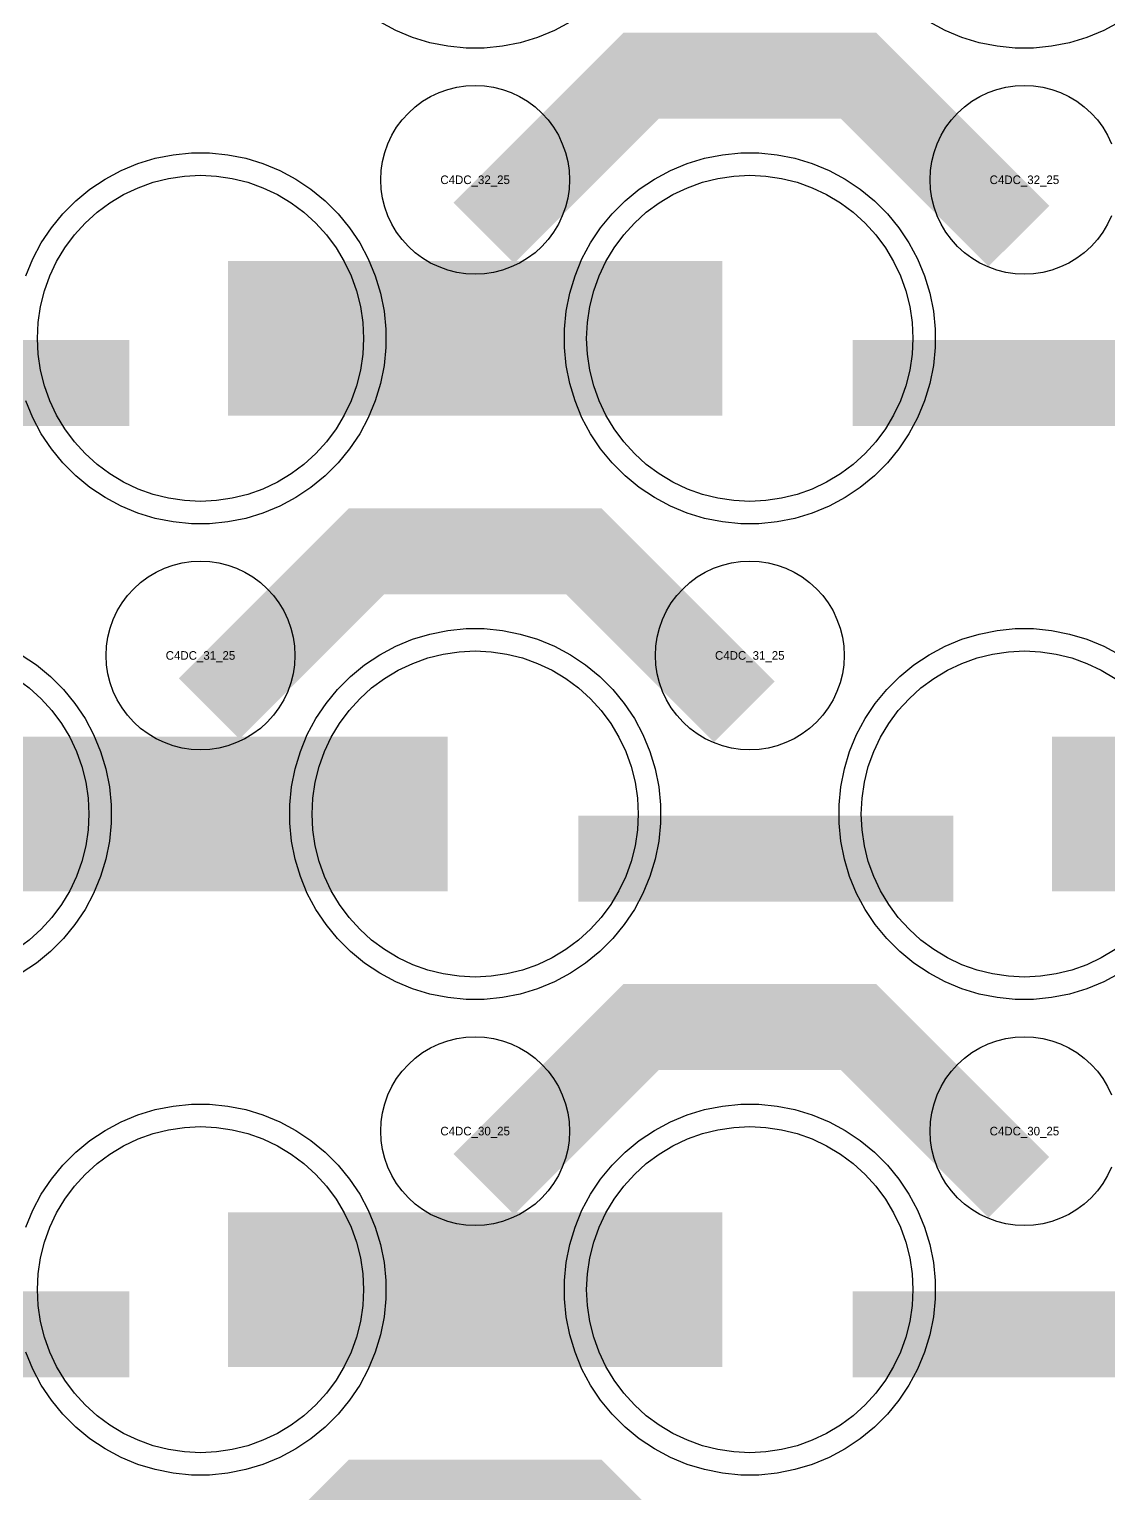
# Model space of a CAD drawing. Extents: x -11880 to 11880, y -14992 to 14992.
# Drawn here: x -4049.9 to -3735.4, y -10742.1 to -10315.5 of the extents above; entities that cross this region are included whole.
import ezdxf
from ezdxf.enums import TextEntityAlignment as Align

# ---------------------------------------------------------------- set-up
doc = ezdxf.new("R2010")
doc.units = 0
doc.header["$MEASUREMENT"] = 0
for name, color, linetype in [('GDS_775_DT_237', 138, 'CONTINUOUS'), ('RDL1_FS', 34, 'CONTINUOUS'), ('RDL_BS', 160, 'CONTINUOUS')]:
    doc.layers.add(name, color=color, linetype=linetype)

msp = doc.modelspace()

# ---------------------------------------------------------------- linework, layer by layer
at = {"layer": 'RDL1_FS', "color": 240, "true_color": 0xed1f24}
for points in [[(-4000, -10453.024), (-4004.657, -10452.795), (-4009.268, -10452.111), (-4013.791, -10450.979), (-4018.181, -10449.407), (-4022.395, -10447.415), (-4026.395, -10445.017), (-4030.14, -10442.239), (-4033.594, -10439.109), (-4036.724, -10435.655), (-4039.502, -10431.91), (-4041.9, -10427.91), (-4043.892, -10423.696), (-4045.464, -10419.306), (-4046.596, -10414.783), (-4047.28, -10410.172), (-4047.509, -10405.515), (-4047.28, -10400.858), (-4046.596, -10396.247), (-4045.464, -10391.724), (-4043.892, -10387.334), (-4041.9, -10383.12), (-4039.502, -10379.12), (-4036.724, -10375.375), (-4033.594, -10371.921), (-4030.14, -10368.791), (-4026.395, -10366.013), (-4022.395, -10363.615), (-4018.181, -10361.623), (-4013.791, -10360.051), (-4009.268, -10358.919), (-4004.657, -10358.235), (-4000, -10358.006), (-3995.343, -10358.235), (-3990.732, -10358.919), (-3986.209, -10360.051), (-3981.819, -10361.623), (-3977.605, -10363.615), (-3973.605, -10366.013), (-3969.86, -10368.791), (-3966.406, -10371.921), (-3963.276, -10375.375), (-3960.498, -10379.12), (-3958.1, -10383.12), (-3956.108, -10387.334), (-3954.536, -10391.724), (-3953.404, -10396.247), (-3952.72, -10400.858), (-3952.491, -10405.515), (-3952.72, -10410.172), (-3953.404, -10414.783), (-3954.536, -10419.306), (-3956.108, -10423.696), (-3958.1, -10427.91), (-3960.498, -10431.91), (-3963.276, -10435.655), (-3966.406, -10439.109), (-3969.86, -10442.239), (-3973.605, -10445.017), (-3977.605, -10447.415), (-3981.819, -10449.407), (-3986.209, -10450.979), (-3990.732, -10452.111), (-3995.343, -10452.795)], [(-3840, -10453.024), (-3844.657, -10452.795), (-3849.268, -10452.111), (-3853.791, -10450.979), (-3858.181, -10449.407), (-3862.395, -10447.415), (-3866.395, -10445.017), (-3870.14, -10442.239), (-3873.594, -10439.109), (-3876.724, -10435.655), (-3879.502, -10431.91), (-3881.9, -10427.91), (-3883.892, -10423.696), (-3885.464, -10419.306), (-3886.596, -10414.783), (-3887.28, -10410.172), (-3887.509, -10405.515), (-3887.28, -10400.858), (-3886.596, -10396.247), (-3885.464, -10391.724), (-3883.892, -10387.334), (-3881.9, -10383.12), (-3879.502, -10379.12), (-3876.724, -10375.375), (-3873.594, -10371.921), (-3870.14, -10368.791), (-3866.395, -10366.013), (-3862.395, -10363.615), (-3858.181, -10361.623), (-3853.791, -10360.051), (-3849.268, -10358.919), (-3844.657, -10358.235), (-3840, -10358.006), (-3835.343, -10358.235), (-3830.732, -10358.919), (-3826.209, -10360.051), (-3821.819, -10361.623), (-3817.605, -10363.615), (-3813.605, -10366.013), (-3809.86, -10368.791), (-3806.406, -10371.921), (-3803.276, -10375.375), (-3800.498, -10379.12), (-3798.1, -10383.12), (-3796.108, -10387.334), (-3794.536, -10391.724), (-3793.404, -10396.247), (-3792.72, -10400.858), (-3792.491, -10405.515), (-3792.72, -10410.172), (-3793.404, -10414.783), (-3794.536, -10419.306), (-3796.108, -10423.696), (-3798.1, -10427.91), (-3800.498, -10431.91), (-3803.276, -10435.655), (-3806.406, -10439.109), (-3809.86, -10442.239), (-3813.605, -10445.017), (-3817.605, -10447.415), (-3821.819, -10449.407), (-3826.209, -10450.979), (-3830.732, -10452.111), (-3835.343, -10452.795)], [(-3920, -10591.589), (-3924.657, -10591.36), (-3929.268, -10590.676), (-3933.791, -10589.544), (-3938.181, -10587.972), (-3942.395, -10585.98), (-3946.395, -10583.582), (-3950.14, -10580.804), (-3953.594, -10577.674), (-3956.724, -10574.22), (-3959.502, -10570.475), (-3961.9, -10566.475), (-3963.892, -10562.261), (-3965.464, -10557.871), (-3966.596, -10553.348), (-3967.28, -10548.737), (-3967.509, -10544.08), (-3967.28, -10539.423), (-3966.596, -10534.812), (-3965.464, -10530.289), (-3963.892, -10525.899), (-3961.9, -10521.685), (-3959.502, -10517.685), (-3956.724, -10513.94), (-3953.594, -10510.486), (-3950.14, -10507.356), (-3946.395, -10504.578), (-3942.395, -10502.18), (-3938.181, -10500.188), (-3933.791, -10498.616), (-3929.268, -10497.484), (-3924.657, -10496.8), (-3920, -10496.571), (-3915.343, -10496.8), (-3910.732, -10497.484), (-3906.209, -10498.616), (-3901.819, -10500.188), (-3897.605, -10502.18), (-3893.605, -10504.578), (-3889.86, -10507.356), (-3886.406, -10510.486), (-3883.276, -10513.94), (-3880.498, -10517.685), (-3878.1, -10521.685), (-3876.108, -10525.899), (-3874.536, -10530.289), (-3873.404, -10534.812), (-3872.72, -10539.423), (-3872.491, -10544.08), (-3872.72, -10548.737), (-3873.404, -10553.348), (-3874.536, -10557.871), (-3876.108, -10562.261), (-3878.1, -10566.475), (-3880.498, -10570.475), (-3883.276, -10574.22), (-3886.406, -10577.674), (-3889.86, -10580.804), (-3893.605, -10583.582), (-3897.605, -10585.98), (-3901.819, -10587.972), (-3906.209, -10589.544), (-3910.732, -10590.676), (-3915.343, -10591.36)]]:
    msp.add_lwpolyline(points, close=True, dxfattribs=at)
for points in [[(-3991.998, -10405.515, 45, 45, 0), (-3919.998, -10405.515, 45, 45, 0)], [(-3919.998, -10405.515, 45, 45, 0), (-3847.998, -10405.515, 45, 45, 0)], [(-4071.998, -10544.08, 45, 45, 0), (-3999.998, -10544.08, 45, 45, 0)], [(-3999.998, -10544.08, 45, 45, 0), (-3927.998, -10544.08, 45, 45, 0)], [(-3751.998, -10544.08, 45, 45, 0), (-3679.998, -10544.08, 45, 45, 0)]]:
    msp.add_lwpolyline(points, format="xyseb", dxfattribs=at)
for points in [[(-3733.605, -10583.582), (-3737.605, -10585.98), (-3741.819, -10587.972), (-3746.209, -10589.544), (-3750.732, -10590.676), (-3755.343, -10591.36), (-3760, -10591.589), (-3764.657, -10591.36), (-3769.268, -10590.676), (-3773.791, -10589.544), (-3778.181, -10587.972), (-3782.395, -10585.98), (-3786.395, -10583.582), (-3790.14, -10580.804), (-3793.594, -10577.674), (-3796.724, -10574.22), (-3799.502, -10570.475), (-3801.9, -10566.475), (-3803.892, -10562.261), (-3805.464, -10557.871), (-3806.596, -10553.348), (-3807.28, -10548.737), (-3807.509, -10544.08), (-3807.28, -10539.423), (-3806.596, -10534.812), (-3805.464, -10530.289), (-3803.892, -10525.899), (-3801.9, -10521.685), (-3799.502, -10517.685), (-3796.724, -10513.94), (-3793.594, -10510.486), (-3790.14, -10507.356), (-3786.395, -10504.578), (-3782.395, -10502.18), (-3778.181, -10500.188), (-3773.791, -10498.616), (-3769.268, -10497.484), (-3764.657, -10496.8), (-3760, -10496.571), (-3755.343, -10496.8), (-3750.732, -10497.484), (-3746.209, -10498.616), (-3741.819, -10500.188), (-3737.605, -10502.18), (-3733.605, -10504.578)], [(-4053.605, -10504.578), (-4049.86, -10507.356), (-4046.406, -10510.486), (-4043.276, -10513.94), (-4040.498, -10517.685), (-4038.1, -10521.685), (-4036.108, -10525.899), (-4034.536, -10530.289), (-4033.404, -10534.812), (-4032.72, -10539.423), (-4032.491, -10544.08), (-4032.72, -10548.737), (-4033.404, -10553.348), (-4034.536, -10557.871), (-4036.108, -10562.261), (-4038.1, -10566.475), (-4040.498, -10570.475), (-4043.276, -10574.22), (-4046.406, -10577.674), (-4049.86, -10580.804), (-4053.605, -10583.582)]]:
    msp.add_lwpolyline(points, dxfattribs=at)
at = {"layer": 'RDL1_FS'}
for points in [[(-4000, -10730.149), (-4004.657, -10729.92), (-4009.268, -10729.236), (-4013.791, -10728.104), (-4018.181, -10726.532), (-4022.395, -10724.54), (-4026.395, -10722.142), (-4030.14, -10719.364), (-4033.594, -10716.234), (-4036.724, -10712.78), (-4039.502, -10709.035), (-4041.9, -10705.035), (-4043.892, -10700.821), (-4045.464, -10696.431), (-4046.596, -10691.908), (-4047.28, -10687.297), (-4047.509, -10682.64), (-4047.28, -10677.983), (-4046.596, -10673.372), (-4045.464, -10668.849), (-4043.892, -10664.459), (-4041.9, -10660.245), (-4039.502, -10656.245), (-4036.724, -10652.5), (-4033.594, -10649.046), (-4030.14, -10645.916), (-4026.395, -10643.138), (-4022.395, -10640.74), (-4018.181, -10638.748), (-4013.791, -10637.176), (-4009.268, -10636.044), (-4004.657, -10635.36), (-4000, -10635.131), (-3995.343, -10635.36), (-3990.732, -10636.044), (-3986.209, -10637.176), (-3981.819, -10638.748), (-3977.605, -10640.74), (-3973.605, -10643.138), (-3969.86, -10645.916), (-3966.406, -10649.046), (-3963.276, -10652.5), (-3960.498, -10656.245), (-3958.1, -10660.245), (-3956.108, -10664.459), (-3954.536, -10668.849), (-3953.404, -10673.372), (-3952.72, -10677.983), (-3952.491, -10682.64), (-3952.72, -10687.297), (-3953.404, -10691.908), (-3954.536, -10696.431), (-3956.108, -10700.821), (-3958.1, -10705.035), (-3960.498, -10709.035), (-3963.276, -10712.78), (-3966.406, -10716.234), (-3969.86, -10719.364), (-3973.605, -10722.142), (-3977.605, -10724.54), (-3981.819, -10726.532), (-3986.209, -10728.104), (-3990.732, -10729.236), (-3995.343, -10729.92)], [(-3840, -10730.149), (-3844.657, -10729.92), (-3849.268, -10729.236), (-3853.791, -10728.104), (-3858.181, -10726.532), (-3862.395, -10724.54), (-3866.395, -10722.142), (-3870.14, -10719.364), (-3873.594, -10716.234), (-3876.724, -10712.78), (-3879.502, -10709.035), (-3881.9, -10705.035), (-3883.892, -10700.821), (-3885.464, -10696.431), (-3886.596, -10691.908), (-3887.28, -10687.297), (-3887.509, -10682.64), (-3887.28, -10677.983), (-3886.596, -10673.372), (-3885.464, -10668.849), (-3883.892, -10664.459), (-3881.9, -10660.245), (-3879.502, -10656.245), (-3876.724, -10652.5), (-3873.594, -10649.046), (-3870.14, -10645.916), (-3866.395, -10643.138), (-3862.395, -10640.74), (-3858.181, -10638.748), (-3853.791, -10637.176), (-3849.268, -10636.044), (-3844.657, -10635.36), (-3840, -10635.131), (-3835.343, -10635.36), (-3830.732, -10636.044), (-3826.209, -10637.176), (-3821.819, -10638.748), (-3817.605, -10640.74), (-3813.605, -10643.138), (-3809.86, -10645.916), (-3806.406, -10649.046), (-3803.276, -10652.5), (-3800.498, -10656.245), (-3798.1, -10660.245), (-3796.108, -10664.459), (-3794.536, -10668.849), (-3793.404, -10673.372), (-3792.72, -10677.983), (-3792.491, -10682.64), (-3792.72, -10687.297), (-3793.404, -10691.908), (-3794.536, -10696.431), (-3796.108, -10700.821), (-3798.1, -10705.035), (-3800.498, -10709.035), (-3803.276, -10712.78), (-3806.406, -10716.234), (-3809.86, -10719.364), (-3813.605, -10722.142), (-3817.605, -10724.54), (-3821.819, -10726.532), (-3826.209, -10728.104), (-3830.732, -10729.236), (-3835.343, -10729.92)]]:
    msp.add_lwpolyline(points, close=True, dxfattribs=at)
for points in [[(-3991.998, -10682.64, 45, 45, 0), (-3919.998, -10682.64, 45, 45, 0)], [(-3919.998, -10682.64, 45, 45, 0), (-3847.998, -10682.64, 45, 45, 0)]]:
    msp.add_lwpolyline(points, format="xyseb", dxfattribs=at)
at = {"layer": 'RDL_BS'}
for points in [[(-3892.223, -10313.333), (-3896.885, -10315.825), (-3901.795, -10317.856), (-3906.835, -10319.387), (-3912.062, -10320.433), (-3917.356, -10320.95), (-3922.644, -10320.95), (-3927.938, -10320.433), (-3933.165, -10319.387), (-3938.205, -10317.856), (-3943.115, -10315.825), (-3947.777, -10313.333)], [(-3732.223, -10313.333), (-3736.885, -10315.825), (-3741.795, -10317.856), (-3746.835, -10319.387), (-3752.062, -10320.433), (-3757.356, -10320.95), (-3762.644, -10320.95), (-3767.938, -10320.433), (-3773.165, -10319.387), (-3778.205, -10317.856), (-3783.115, -10315.825), (-3787.777, -10313.333)], [(-3734.598, -10369.846), (-3735.75, -10372.283), (-3737.143, -10374.607), (-3738.746, -10376.77), (-3740.558, -10378.769), (-3742.557, -10380.581), (-3744.72, -10382.184), (-3747.044, -10383.577), (-3749.481, -10384.729), (-3752.016, -10385.636), (-3754.635, -10386.293), (-3757.307, -10386.689), (-3760, -10386.821), (-3762.693, -10386.689), (-3765.365, -10386.293), (-3767.984, -10385.636), (-3770.519, -10384.729), (-3772.956, -10383.577), (-3775.28, -10382.184), (-3777.443, -10380.581), (-3779.442, -10378.769), (-3781.254, -10376.77), (-3782.857, -10374.607), (-3784.25, -10372.283), (-3785.402, -10369.846), (-3786.309, -10367.311), (-3786.966, -10364.692), (-3787.362, -10362.02), (-3787.494, -10359.327), (-3787.362, -10356.634), (-3786.966, -10353.962), (-3786.309, -10351.343), (-3785.402, -10348.808), (-3784.25, -10346.371), (-3782.857, -10344.047), (-3781.254, -10341.884), (-3779.442, -10339.885), (-3777.443, -10338.073), (-3775.28, -10336.47), (-3772.956, -10335.077), (-3770.519, -10333.925), (-3767.984, -10333.018), (-3765.365, -10332.361), (-3762.693, -10331.965), (-3760, -10331.833), (-3757.307, -10331.965), (-3754.635, -10332.361), (-3752.016, -10333.018), (-3749.481, -10333.925), (-3747.044, -10335.077), (-3744.72, -10336.47), (-3742.557, -10338.073), (-3740.558, -10339.885), (-3738.746, -10341.884), (-3737.143, -10344.047), (-3735.75, -10346.371), (-3734.598, -10348.808)], [(-3734.598, -10646.971), (-3735.75, -10649.408), (-3737.143, -10651.732), (-3738.746, -10653.895), (-3740.558, -10655.894), (-3742.557, -10657.706), (-3744.72, -10659.309), (-3747.044, -10660.702), (-3749.481, -10661.854), (-3752.016, -10662.761), (-3754.635, -10663.418), (-3757.307, -10663.814), (-3760, -10663.946), (-3762.693, -10663.814), (-3765.365, -10663.418), (-3767.984, -10662.761), (-3770.519, -10661.854), (-3772.956, -10660.702), (-3775.28, -10659.309), (-3777.443, -10657.706), (-3779.442, -10655.894), (-3781.254, -10653.895), (-3782.857, -10651.732), (-3784.25, -10649.408), (-3785.402, -10646.971), (-3786.309, -10644.436), (-3786.966, -10641.817), (-3787.362, -10639.145), (-3787.494, -10636.452), (-3787.362, -10633.759), (-3786.966, -10631.087), (-3786.309, -10628.468), (-3785.402, -10625.933), (-3784.25, -10623.496), (-3782.857, -10621.172), (-3781.254, -10619.009), (-3779.442, -10617.01), (-3777.443, -10615.198), (-3775.28, -10613.595), (-3772.956, -10612.202), (-3770.519, -10611.05), (-3767.984, -10610.143), (-3765.365, -10609.486), (-3762.693, -10609.09), (-3760, -10608.958), (-3757.307, -10609.09), (-3754.635, -10609.486), (-3752.016, -10610.143), (-3749.481, -10611.05), (-3747.044, -10612.202), (-3744.72, -10613.595), (-3742.557, -10615.198), (-3740.558, -10617.01), (-3738.746, -10619.009), (-3737.143, -10621.172), (-3735.75, -10623.496), (-3734.598, -10625.933)], [(-4050.906, -10664.435), (-4048.875, -10659.525), (-4046.383, -10654.863), (-4043.436, -10650.449), (-4040.074, -10646.348), (-4036.292, -10642.566), (-4032.191, -10639.204), (-4027.777, -10636.257), (-4023.115, -10633.765), (-4018.205, -10631.734), (-4013.165, -10630.203), (-4007.938, -10629.157), (-4002.644, -10628.64), (-3997.356, -10628.64), (-3992.062, -10629.157), (-3986.835, -10630.203), (-3981.795, -10631.734), (-3976.885, -10633.765), (-3972.223, -10636.257), (-3967.809, -10639.204), (-3963.708, -10642.566), (-3959.926, -10646.348), (-3956.564, -10650.449), (-3953.617, -10654.863), (-3951.125, -10659.525), (-3949.094, -10664.435), (-3947.563, -10669.475), (-3946.517, -10674.702), (-3946, -10679.996), (-3946, -10685.284), (-3946.517, -10690.578), (-3947.563, -10695.805), (-3949.094, -10700.845), (-3951.125, -10705.755), (-3953.617, -10710.417), (-3956.564, -10714.831), (-3959.926, -10718.932), (-3963.708, -10722.714), (-3967.809, -10726.076), (-3972.223, -10729.023), (-3976.885, -10731.515), (-3981.795, -10733.546), (-3986.835, -10735.077), (-3992.062, -10736.123), (-3997.356, -10736.64), (-4002.644, -10736.64), (-4007.938, -10736.123), (-4013.165, -10735.077), (-4018.205, -10733.546), (-4023.115, -10731.515), (-4027.777, -10729.023), (-4032.191, -10726.076), (-4036.292, -10722.714), (-4040.074, -10718.932), (-4043.436, -10714.831), (-4046.383, -10710.417), (-4048.875, -10705.755), (-4050.906, -10700.845)]]:
    msp.add_lwpolyline(points, dxfattribs=at)
for points in [[(-3917.438, -10374.829, 25, 25, 0), (-3871.623, -10329.014, 25, 25, 0), (-3838.07, -10329.014, 25, 25, 0)], [(-3761.599, -10375.728, 25, 25, 0), (-3808.313, -10329.014, 25, 25, 0), (-3838.071, -10329.014, 25, 25, 0)], [(-3997.438, -10513.394, 25, 25, 0), (-3951.623, -10467.579, 25, 25, 0), (-3918.07, -10467.579, 25, 25, 0)], [(-3841.599, -10514.293, 25, 25, 0), (-3888.313, -10467.579, 25, 25, 0), (-3918.071, -10467.579, 25, 25, 0)], [(-3917.438, -10651.954, 25, 25, 0), (-3871.623, -10606.139, 25, 25, 0), (-3838.07, -10606.139, 25, 25, 0)], [(-3761.599, -10652.853, 25, 25, 0), (-3808.313, -10606.139, 25, 25, 0), (-3838.071, -10606.139, 25, 25, 0)], [(-4129.984, -10695.653, 25, 25, 0), (-4020.719, -10695.653, 25, 25, 0)], [(-3809.984, -10695.653, 25, 25, 0), (-3700.719, -10695.653, 25, 25, 0)], [(-3997.438, -10790.519, 25, 25, 0), (-3951.623, -10744.704, 25, 25, 0), (-3918.07, -10744.704, 25, 25, 0)], [(-3841.599, -10791.418, 25, 25, 0), (-3888.313, -10744.704, 25, 25, 0), (-3918.071, -10744.704, 25, 25, 0)]]:
    msp.add_lwpolyline(points, format="xyseb", dxfattribs=at)
for points in [[(-3920, -10386.821), (-3922.693, -10386.689), (-3925.365, -10386.293), (-3927.984, -10385.636), (-3930.519, -10384.729), (-3932.956, -10383.577), (-3935.28, -10382.184), (-3937.443, -10380.581), (-3939.442, -10378.769), (-3941.254, -10376.77), (-3942.857, -10374.607), (-3944.25, -10372.283), (-3945.402, -10369.846), (-3946.309, -10367.311), (-3946.966, -10364.692), (-3947.362, -10362.02), (-3947.494, -10359.327), (-3947.362, -10356.634), (-3946.966, -10353.962), (-3946.309, -10351.343), (-3945.402, -10348.808), (-3944.25, -10346.371), (-3942.857, -10344.047), (-3941.254, -10341.884), (-3939.442, -10339.885), (-3937.443, -10338.073), (-3935.28, -10336.47), (-3932.956, -10335.077), (-3930.519, -10333.925), (-3927.984, -10333.018), (-3925.365, -10332.361), (-3922.693, -10331.965), (-3920, -10331.833), (-3917.307, -10331.965), (-3914.635, -10332.361), (-3912.016, -10333.018), (-3909.481, -10333.925), (-3907.044, -10335.077), (-3904.72, -10336.47), (-3902.557, -10338.073), (-3900.558, -10339.885), (-3898.746, -10341.884), (-3897.143, -10344.047), (-3895.75, -10346.371), (-3894.598, -10348.808), (-3893.691, -10351.343), (-3893.034, -10353.962), (-3892.638, -10356.634), (-3892.506, -10359.327), (-3892.638, -10362.02), (-3893.034, -10364.692), (-3893.691, -10367.311), (-3894.598, -10369.846), (-3895.75, -10372.283), (-3897.143, -10374.607), (-3898.746, -10376.77), (-3900.558, -10378.769), (-3902.557, -10380.581), (-3904.72, -10382.184), (-3907.044, -10383.577), (-3909.481, -10384.729), (-3912.016, -10385.636), (-3914.635, -10386.293), (-3917.307, -10386.689)], [(-4000, -10525.386), (-4002.693, -10525.254), (-4005.365, -10524.858), (-4007.984, -10524.201), (-4010.519, -10523.294), (-4012.956, -10522.142), (-4015.28, -10520.749), (-4017.443, -10519.146), (-4019.442, -10517.334), (-4021.254, -10515.335), (-4022.857, -10513.172), (-4024.25, -10510.848), (-4025.402, -10508.411), (-4026.309, -10505.876), (-4026.966, -10503.257), (-4027.362, -10500.585), (-4027.494, -10497.892), (-4027.362, -10495.199), (-4026.966, -10492.527), (-4026.309, -10489.908), (-4025.402, -10487.373), (-4024.25, -10484.936), (-4022.857, -10482.612), (-4021.254, -10480.449), (-4019.442, -10478.45), (-4017.443, -10476.638), (-4015.28, -10475.035), (-4012.956, -10473.642), (-4010.519, -10472.49), (-4007.984, -10471.583), (-4005.365, -10470.926), (-4002.693, -10470.53), (-4000, -10470.398), (-3997.307, -10470.53), (-3994.635, -10470.926), (-3992.016, -10471.583), (-3989.481, -10472.49), (-3987.044, -10473.642), (-3984.72, -10475.035), (-3982.557, -10476.638), (-3980.558, -10478.45), (-3978.746, -10480.449), (-3977.143, -10482.612), (-3975.75, -10484.936), (-3974.598, -10487.373), (-3973.691, -10489.908), (-3973.034, -10492.527), (-3972.638, -10495.199), (-3972.506, -10497.892), (-3972.638, -10500.585), (-3973.034, -10503.257), (-3973.691, -10505.876), (-3974.598, -10508.411), (-3975.75, -10510.848), (-3977.143, -10513.172), (-3978.746, -10515.335), (-3980.558, -10517.334), (-3982.557, -10519.146), (-3984.72, -10520.749), (-3987.044, -10522.142), (-3989.481, -10523.294), (-3992.016, -10524.201), (-3994.635, -10524.858), (-3997.307, -10525.254)], [(-3840, -10525.386), (-3842.693, -10525.254), (-3845.365, -10524.858), (-3847.984, -10524.201), (-3850.519, -10523.294), (-3852.956, -10522.142), (-3855.28, -10520.749), (-3857.443, -10519.146), (-3859.442, -10517.334), (-3861.254, -10515.335), (-3862.857, -10513.172), (-3864.25, -10510.848), (-3865.402, -10508.411), (-3866.309, -10505.876), (-3866.966, -10503.257), (-3867.362, -10500.585), (-3867.494, -10497.892), (-3867.362, -10495.199), (-3866.966, -10492.527), (-3866.309, -10489.908), (-3865.402, -10487.373), (-3864.25, -10484.936), (-3862.857, -10482.612), (-3861.254, -10480.449), (-3859.442, -10478.45), (-3857.443, -10476.638), (-3855.28, -10475.035), (-3852.956, -10473.642), (-3850.519, -10472.49), (-3847.984, -10471.583), (-3845.365, -10470.926), (-3842.693, -10470.53), (-3840, -10470.398), (-3837.307, -10470.53), (-3834.635, -10470.926), (-3832.016, -10471.583), (-3829.481, -10472.49), (-3827.044, -10473.642), (-3824.72, -10475.035), (-3822.557, -10476.638), (-3820.558, -10478.45), (-3818.746, -10480.449), (-3817.143, -10482.612), (-3815.75, -10484.936), (-3814.598, -10487.373), (-3813.691, -10489.908), (-3813.034, -10492.527), (-3812.638, -10495.199), (-3812.506, -10497.892), (-3812.638, -10500.585), (-3813.034, -10503.257), (-3813.691, -10505.876), (-3814.598, -10508.411), (-3815.75, -10510.848), (-3817.143, -10513.172), (-3818.746, -10515.335), (-3820.558, -10517.334), (-3822.557, -10519.146), (-3824.72, -10520.749), (-3827.044, -10522.142), (-3829.481, -10523.294), (-3832.016, -10524.201), (-3834.635, -10524.858), (-3837.307, -10525.254)], [(-3920, -10663.946), (-3922.693, -10663.814), (-3925.365, -10663.418), (-3927.984, -10662.761), (-3930.519, -10661.854), (-3932.956, -10660.702), (-3935.28, -10659.309), (-3937.443, -10657.706), (-3939.442, -10655.894), (-3941.254, -10653.895), (-3942.857, -10651.732), (-3944.25, -10649.408), (-3945.402, -10646.971), (-3946.309, -10644.436), (-3946.966, -10641.817), (-3947.362, -10639.145), (-3947.494, -10636.452), (-3947.362, -10633.759), (-3946.966, -10631.087), (-3946.309, -10628.468), (-3945.402, -10625.933), (-3944.25, -10623.496), (-3942.857, -10621.172), (-3941.254, -10619.009), (-3939.442, -10617.01), (-3937.443, -10615.198), (-3935.28, -10613.595), (-3932.956, -10612.202), (-3930.519, -10611.05), (-3927.984, -10610.143), (-3925.365, -10609.486), (-3922.693, -10609.09), (-3920, -10608.958), (-3917.307, -10609.09), (-3914.635, -10609.486), (-3912.016, -10610.143), (-3909.481, -10611.05), (-3907.044, -10612.202), (-3904.72, -10613.595), (-3902.557, -10615.198), (-3900.558, -10617.01), (-3898.746, -10619.009), (-3897.143, -10621.172), (-3895.75, -10623.496), (-3894.598, -10625.933), (-3893.691, -10628.468), (-3893.034, -10631.087), (-3892.638, -10633.759), (-3892.506, -10636.452), (-3892.638, -10639.145), (-3893.034, -10641.817), (-3893.691, -10644.436), (-3894.598, -10646.971), (-3895.75, -10649.408), (-3897.143, -10651.732), (-3898.746, -10653.895), (-3900.558, -10655.894), (-3902.557, -10657.706), (-3904.72, -10659.309), (-3907.044, -10660.702), (-3909.481, -10661.854), (-3912.016, -10662.761), (-3914.635, -10663.418), (-3917.307, -10663.814)], [(-3842.644, -10736.64), (-3847.938, -10736.123), (-3853.165, -10735.077), (-3858.205, -10733.546), (-3863.115, -10731.515), (-3867.777, -10729.023), (-3872.191, -10726.076), (-3876.292, -10722.714), (-3880.074, -10718.932), (-3883.436, -10714.831), (-3886.383, -10710.417), (-3888.875, -10705.755), (-3890.906, -10700.845), (-3892.437, -10695.805), (-3893.483, -10690.578), (-3894, -10685.284), (-3894, -10679.996), (-3893.483, -10674.702), (-3892.437, -10669.475), (-3890.906, -10664.435), (-3888.875, -10659.525), (-3886.383, -10654.863), (-3883.436, -10650.449), (-3880.074, -10646.348), (-3876.292, -10642.566), (-3872.191, -10639.204), (-3867.777, -10636.257), (-3863.115, -10633.765), (-3858.205, -10631.734), (-3853.165, -10630.203), (-3847.938, -10629.157), (-3842.644, -10628.64), (-3837.356, -10628.64), (-3832.062, -10629.157), (-3826.835, -10630.203), (-3821.795, -10631.734), (-3816.885, -10633.765), (-3812.223, -10636.257), (-3807.809, -10639.204), (-3803.708, -10642.566), (-3799.926, -10646.348), (-3796.564, -10650.449), (-3793.617, -10654.863), (-3791.125, -10659.525), (-3789.094, -10664.435), (-3787.563, -10669.475), (-3786.517, -10674.702), (-3786, -10679.996), (-3786, -10685.284), (-3786.517, -10690.578), (-3787.563, -10695.805), (-3789.094, -10700.845), (-3791.125, -10705.755), (-3793.617, -10710.417), (-3796.564, -10714.831), (-3799.926, -10718.932), (-3803.708, -10722.714), (-3807.809, -10726.076), (-3812.223, -10729.023), (-3816.885, -10731.515), (-3821.795, -10733.546), (-3826.835, -10735.077), (-3832.062, -10736.123), (-3837.356, -10736.64)]]:
    msp.add_lwpolyline(points, close=True, dxfattribs=at)
at = {"layer": 'RDL_BS', "color": 240, "true_color": 0xed1f24}
for points in [[(-4050.906, -10387.31), (-4048.875, -10382.4), (-4046.383, -10377.738), (-4043.436, -10373.324), (-4040.074, -10369.223), (-4036.292, -10365.441), (-4032.191, -10362.079), (-4027.777, -10359.132), (-4023.115, -10356.64), (-4018.205, -10354.609), (-4013.165, -10353.078), (-4007.938, -10352.032), (-4002.644, -10351.515), (-3997.356, -10351.515), (-3992.062, -10352.032), (-3986.835, -10353.078), (-3981.795, -10354.609), (-3976.885, -10356.64), (-3972.223, -10359.132), (-3967.809, -10362.079), (-3963.708, -10365.441), (-3959.926, -10369.223), (-3956.564, -10373.324), (-3953.617, -10377.738), (-3951.125, -10382.4), (-3949.094, -10387.31), (-3947.563, -10392.35), (-3946.517, -10397.577), (-3946, -10402.871), (-3946, -10408.159), (-3946.517, -10413.453), (-3947.563, -10418.68), (-3949.094, -10423.72), (-3951.125, -10428.63), (-3953.617, -10433.292), (-3956.564, -10437.706), (-3959.926, -10441.807), (-3963.708, -10445.589), (-3967.809, -10448.951), (-3972.223, -10451.898), (-3976.885, -10454.39), (-3981.795, -10456.421), (-3986.835, -10457.952), (-3992.062, -10458.998), (-3997.356, -10459.515), (-4002.644, -10459.515), (-4007.938, -10458.998), (-4013.165, -10457.952), (-4018.205, -10456.421), (-4023.115, -10454.39), (-4027.777, -10451.898), (-4032.191, -10448.951), (-4036.292, -10445.589), (-4040.074, -10441.807), (-4043.436, -10437.706), (-4046.383, -10433.292), (-4048.875, -10428.63), (-4050.906, -10423.72)], [(-3732.223, -10590.463), (-3736.885, -10592.955), (-3741.795, -10594.986), (-3746.835, -10596.517), (-3752.062, -10597.563), (-3757.356, -10598.08), (-3762.644, -10598.08), (-3767.938, -10597.563), (-3773.165, -10596.517), (-3778.205, -10594.986), (-3783.115, -10592.955), (-3787.777, -10590.463), (-3792.191, -10587.516), (-3796.292, -10584.154), (-3800.074, -10580.372), (-3803.436, -10576.271), (-3806.383, -10571.857), (-3808.875, -10567.195), (-3810.906, -10562.285), (-3812.437, -10557.245), (-3813.483, -10552.018), (-3814, -10546.724), (-3814, -10541.436), (-3813.483, -10536.142), (-3812.437, -10530.915), (-3810.906, -10525.875), (-3808.875, -10520.965), (-3806.383, -10516.303), (-3803.436, -10511.889), (-3800.074, -10507.788), (-3796.292, -10504.006), (-3792.191, -10500.644), (-3787.777, -10497.697), (-3783.115, -10495.205), (-3778.205, -10493.174), (-3773.165, -10491.643), (-3767.938, -10490.597), (-3762.644, -10490.08), (-3757.356, -10490.08), (-3752.062, -10490.597), (-3746.835, -10491.643), (-3741.795, -10493.174), (-3736.885, -10495.205), (-3732.223, -10497.697)], [(-4052.223, -10497.697), (-4047.809, -10500.644), (-4043.708, -10504.006), (-4039.926, -10507.788), (-4036.564, -10511.889), (-4033.617, -10516.303), (-4031.125, -10520.965), (-4029.094, -10525.875), (-4027.563, -10530.915), (-4026.517, -10536.142), (-4026, -10541.436), (-4026, -10546.724), (-4026.517, -10552.018), (-4027.563, -10557.245), (-4029.094, -10562.285), (-4031.125, -10567.195), (-4033.617, -10571.857), (-4036.564, -10576.271), (-4039.926, -10580.372), (-4043.708, -10584.154), (-4047.809, -10587.516), (-4052.223, -10590.463)]]:
    msp.add_lwpolyline(points, dxfattribs=at)
for points in [[(-3842.644, -10459.515), (-3847.938, -10458.998), (-3853.165, -10457.952), (-3858.205, -10456.421), (-3863.115, -10454.39), (-3867.777, -10451.898), (-3872.191, -10448.951), (-3876.292, -10445.589), (-3880.074, -10441.807), (-3883.436, -10437.706), (-3886.383, -10433.292), (-3888.875, -10428.63), (-3890.906, -10423.72), (-3892.437, -10418.68), (-3893.483, -10413.453), (-3894, -10408.159), (-3894, -10402.871), (-3893.483, -10397.577), (-3892.437, -10392.35), (-3890.906, -10387.31), (-3888.875, -10382.4), (-3886.383, -10377.738), (-3883.436, -10373.324), (-3880.074, -10369.223), (-3876.292, -10365.441), (-3872.191, -10362.079), (-3867.777, -10359.132), (-3863.115, -10356.64), (-3858.205, -10354.609), (-3853.165, -10353.078), (-3847.938, -10352.032), (-3842.644, -10351.515), (-3837.356, -10351.515), (-3832.062, -10352.032), (-3826.835, -10353.078), (-3821.795, -10354.609), (-3816.885, -10356.64), (-3812.223, -10359.132), (-3807.809, -10362.079), (-3803.708, -10365.441), (-3799.926, -10369.223), (-3796.564, -10373.324), (-3793.617, -10377.738), (-3791.125, -10382.4), (-3789.094, -10387.31), (-3787.563, -10392.35), (-3786.517, -10397.577), (-3786, -10402.871), (-3786, -10408.159), (-3786.517, -10413.453), (-3787.563, -10418.68), (-3789.094, -10423.72), (-3791.125, -10428.63), (-3793.617, -10433.292), (-3796.564, -10437.706), (-3799.926, -10441.807), (-3803.708, -10445.589), (-3807.809, -10448.951), (-3812.223, -10451.898), (-3816.885, -10454.39), (-3821.795, -10456.421), (-3826.835, -10457.952), (-3832.062, -10458.998), (-3837.356, -10459.515)], [(-3922.644, -10598.08), (-3927.938, -10597.563), (-3933.165, -10596.517), (-3938.205, -10594.986), (-3943.115, -10592.955), (-3947.777, -10590.463), (-3952.191, -10587.516), (-3956.292, -10584.154), (-3960.074, -10580.372), (-3963.436, -10576.271), (-3966.383, -10571.857), (-3968.875, -10567.195), (-3970.906, -10562.285), (-3972.437, -10557.245), (-3973.483, -10552.018), (-3974, -10546.724), (-3974, -10541.436), (-3973.483, -10536.142), (-3972.437, -10530.915), (-3970.906, -10525.875), (-3968.875, -10520.965), (-3966.383, -10516.303), (-3963.436, -10511.889), (-3960.074, -10507.788), (-3956.292, -10504.006), (-3952.191, -10500.644), (-3947.777, -10497.697), (-3943.115, -10495.205), (-3938.205, -10493.174), (-3933.165, -10491.643), (-3927.938, -10490.597), (-3922.644, -10490.08), (-3917.356, -10490.08), (-3912.062, -10490.597), (-3906.835, -10491.643), (-3901.795, -10493.174), (-3896.885, -10495.205), (-3892.223, -10497.697), (-3887.809, -10500.644), (-3883.708, -10504.006), (-3879.926, -10507.788), (-3876.564, -10511.889), (-3873.617, -10516.303), (-3871.125, -10520.965), (-3869.094, -10525.875), (-3867.563, -10530.915), (-3866.517, -10536.142), (-3866, -10541.436), (-3866, -10546.724), (-3866.517, -10552.018), (-3867.563, -10557.245), (-3869.094, -10562.285), (-3871.125, -10567.195), (-3873.617, -10571.857), (-3876.564, -10576.271), (-3879.926, -10580.372), (-3883.708, -10584.154), (-3887.809, -10587.516), (-3892.223, -10590.463), (-3896.885, -10592.955), (-3901.795, -10594.986), (-3906.835, -10596.517), (-3912.062, -10597.563), (-3917.356, -10598.08)]]:
    msp.add_lwpolyline(points, close=True, dxfattribs=at)
for points in [[(-4129.984, -10418.528, 25, 25, 0), (-4020.719, -10418.528, 25, 25, 0)], [(-3809.984, -10418.528, 25, 25, 0), (-3700.719, -10418.528, 25, 25, 0)], [(-3889.984, -10557.093, 25, 25, 0), (-3780.719, -10557.093, 25, 25, 0)]]:
    msp.add_lwpolyline(points, format="xyseb", dxfattribs=at)

# ---------------------------------------------------------------- texts
at = {"layer": 'GDS_775_DT_237'}
for s, p in [('C4DC_32_25', (-3920, -10359.327)), ('C4DC_32_25', (-3920, -10359.327)), ('C4DC_32_25', (-3760, -10359.327)), ('C4DC_32_25', (-3760, -10359.327)), ('C4DC_31_25', (-4000, -10497.892)), ('C4DC_31_25', (-4000, -10497.892)), ('C4DC_31_25', (-3840, -10497.892)), ('C4DC_31_25', (-3840, -10497.892)), ('C4DC_30_25', (-3920, -10636.452)), ('C4DC_30_25', (-3920, -10636.452)), ('C4DC_30_25', (-3760, -10636.452)), ('C4DC_30_25', (-3760, -10636.452))]:
    msp.add_text(s, height=2.5, dxfattribs=at).set_placement(p, align=Align.MIDDLE_CENTER)

doc.saveas('drawing.dxf')
